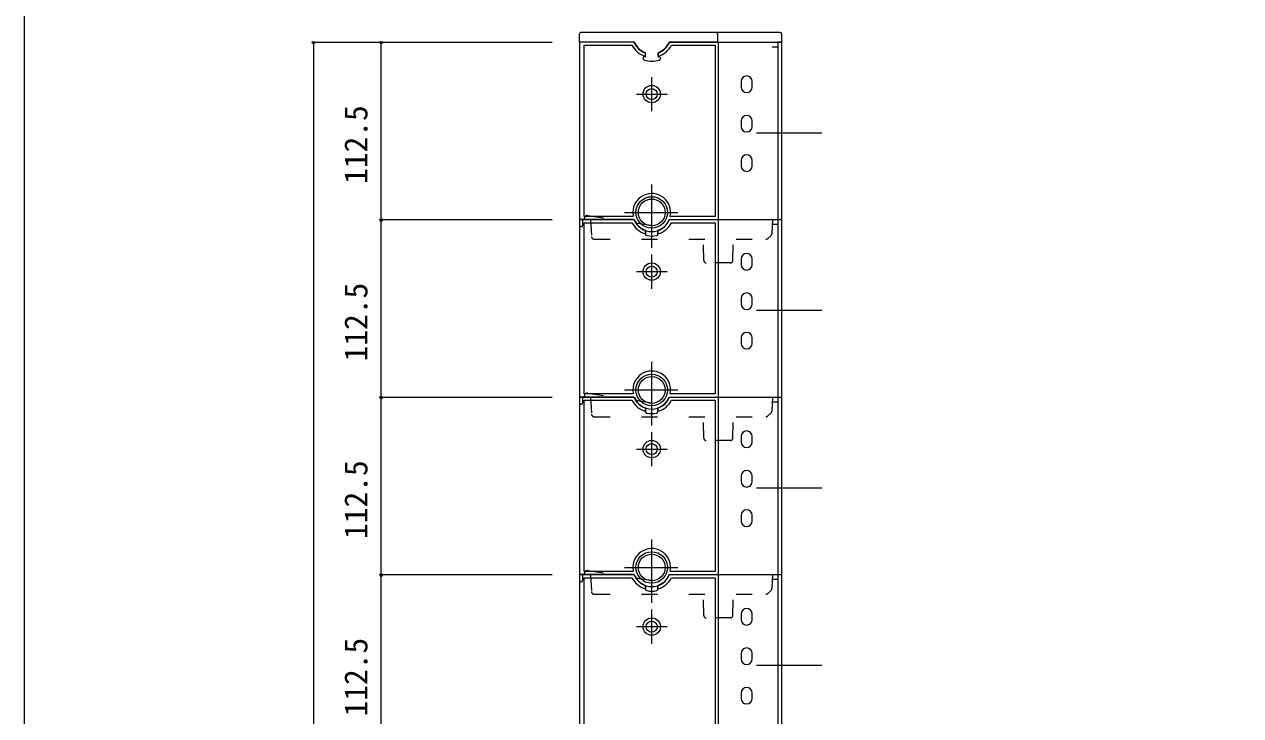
# Model space of a CAD drawing. Units: millimetres, scale not verified. Extents: x -1916 to 1917, y -1364 to 1364.
# Drawn here: x -1916 to -1145, y 274 to 712 of the extents above; entities that cross this region are included whole.
import ezdxf
from ezdxf.enums import TextEntityAlignment as Align

# ---------------------------------------------------------------- set-up
doc = ezdxf.new("R2010")
doc.units = ezdxf.units.MM
doc.header["$LTSCALE"] = 10
doc.linetypes.add('USER1', pattern=[3, 1, -2])
doc.linetypes.add('USER5', pattern=[24, 12, -5, 2, -5])
for name, color, linetype, lineweight in [('0-2_A-3', 3, 'USER5', 18), ('0-5_A-6', 7, 'Continuous', 18), ('0-8_A-A', 3, 'Continuous', 18), ('0-9_A-B', 3, 'Continuous', 18), ('0-A_A-C', 3, 'USER1', 18), ('F-4', 7, 'Continuous', 18)]:
    doc.layers.add(name, color=color, linetype=linetype, lineweight=lineweight)
doc.styles.add('ＭＳ ゴシック', font='')
doc.styles.get('ＭＳ ゴシック').set_extended_font_data('MS Gothic')

msp = doc.modelspace()

# ---------------------------------------------------------------- linework, layer by layer
at = {"layer": '0-2_A-3', "color": 5}
for p, q in [((-1451.73, 643.59), (-1410.18, 643.59)), ((-1451.73, 531.09), (-1410.18, 531.09)), ((-1451.73, 418.59), (-1410.18, 418.59)), ((-1451.73, 306.09), (-1410.18, 306.09))]:
    msp.add_line(p, q, dxfattribs=at)
at = {"layer": '0-5_A-6'}
for p, q in [((-1731.59, 701.09), (-1733.59, 701.09)), ((-1732.59, 701.09), (-1732.59, -648.91)), ((-1732.59, 701.09), (-1581.21, 701.09)), ((-1688.69, 701.09), (-1690.69, 701.09)), ((-1689.69, 588.59), (-1689.69, 701.09)), ((-1688.69, 588.59), (-1690.69, 588.59)), ((-1689.69, 588.59), (-1581.21, 588.59)), ((-1689.69, 476.09), (-1689.69, 588.59)), ((-1688.69, 476.09), (-1690.69, 476.09)), ((-1689.69, 476.09), (-1581.21, 476.09)), ((-1689.69, 363.59), (-1689.69, 476.09)), ((-1688.69, 363.59), (-1690.69, 363.59)), ((-1689.69, 363.59), (-1581.21, 363.59)), ((-1689.69, 251.09), (-1689.69, 363.59))]:
    msp.add_line(p, q, dxfattribs=at)
for centre in [(-1732.59, 701.09), (-1689.69, 701.09), (-1689.69, 588.59), (-1689.69, 476.09), (-1689.69, 363.59)]:
    msp.add_arc(centre, 1, 180, 0, dxfattribs=at)
at = {"layer": '0-8_A-A'}
for p, q in [((-1529.37, 588.59), (-1563.85, 588.59)), ((-1563.85, 588.59), (-1563.85, 476.09)), ((-1560.96, 586.59), (-1530.65, 586.59)), ((-1506.8, 588.59), (-1435.85, 588.59)), ((-1505.51, 586.59), (-1477.85, 586.59)), ((-1477.85, 586.59), (-1477.85, 478.09)), ((-1475.85, 476.09), (-1475.85, 588.59)), ((-1437.85, 476.09), (-1437.85, 588.59)), ((-1435.85, 588.59), (-1435.85, 476.09)), ((-1522.23, 581.67), (-1522.23, 579.56)), ((-1513.93, 579.56), (-1513.93, 581.67)), ((-1441.68, 585.59), (-1437.85, 585.59)), ((-1461.35, 563.59), (-1461.35, 560.09)), ((-1454.35, 560.09), (-1454.35, 563.59)), ((-1461.35, 538.59), (-1461.35, 535.09)), ((-1454.35, 535.09), (-1454.35, 538.59)), ((-1461.35, 513.59), (-1461.35, 510.09)), ((-1454.35, 510.09), (-1454.35, 513.59)), ((-1530.08, 480.74), (-1529.82, 478.09)), ((-1563.85, 476.09), (-1529.21, 476.09)), ((-1506.96, 476.09), (-1435.85, 476.09)), ((-1477.85, 478.09), (-1506.35, 478.09)), ((-1522.04, 469.26), (-1522.04, 466.91)), ((-1514.12, 466.91), (-1514.12, 469.26)), ((-1529.37, 363.59), (-1563.85, 363.59)), ((-1563.85, 363.59), (-1563.85, 251.09)), ((-1506.8, 363.59), (-1435.85, 363.59)), ((-1475.85, 251.09), (-1475.85, 363.59)), ((-1437.85, 251.09), (-1437.85, 363.59)), ((-1435.85, 363.59), (-1435.85, 251.09)), ((-1560.96, 361.59), (-1530.65, 361.59)), ((-1522.23, 356.67), (-1522.23, 354.56)), ((-1513.93, 354.56), (-1513.93, 356.67)), ((-1505.51, 361.59), (-1477.85, 361.59)), ((-1477.85, 361.59), (-1477.85, 253.09)), ((-1441.68, 360.59), (-1437.85, 360.59)), ((-1461.35, 338.59), (-1461.35, 335.09)), ((-1454.35, 335.09), (-1454.35, 338.59)), ((-1461.35, 313.59), (-1461.35, 310.09)), ((-1454.35, 310.09), (-1454.35, 313.59)), ((-1461.35, 288.59), (-1461.35, 285.09)), ((-1454.35, 285.09), (-1454.35, 288.59))]:
    msp.add_line(p, q, dxfattribs=at)
at = {"layer": '0-8_A-A', "linetype": 'USER1'}
for p, q in [((-1560.85, 588.59), (-1560.85, 589.1)), ((-1558.55, 591.08), (-1541.99, 588.59)), ((-1528.28, 586.53), (-1510.32, 583.82)), ((-1563.85, 476.09), (-1563.85, 472.54)), ((-1562.8, 471.59), (-1562.9, 471.59)), ((-1561.85, 472.54), (-1561.85, 476.09)), ((-1560.85, 363.59), (-1560.85, 364.1)), ((-1558.55, 366.08), (-1541.99, 363.59)), ((-1528.28, 361.53), (-1510.32, 358.82))]:
    msp.add_line(p, q, dxfattribs=at)
at = {"layer": '0-8_A-A', "linetype": 'USER5'}
for p, q in [((-1518.08, 544.7), (-1518.08, 566.39)), ((-1527.65, 555.59), (-1508.23, 555.59)), ((-1518.08, 458.14), (-1518.08, 498.41)), ((-1535.44, 480.59), (-1501.48, 480.59)), ((-1518.08, 319.7), (-1518.08, 341.39)), ((-1527.65, 330.59), (-1508.23, 330.59))]:
    msp.add_line(p, q, dxfattribs=at)
at = {"layer": '0-8_A-A'}
for points in [[(-1529.82, 478.09), (-1560.96, 478.09), (-1560.96, 586.59)], [(-1529.82, 253.09), (-1560.96, 253.09), (-1560.96, 361.59)]]:
    msp.add_lwpolyline(points, dxfattribs=at)
for centre, radius in [((-1518.08, 555.59), 5.5), ((-1518.08, 555.59), 3.5), ((-1518.08, 480.59), 10), ((-1518.08, 480.59), 8.5), ((-1518.08, 330.59), 5.5), ((-1518.08, 330.59), 3.5)]:
    msp.add_circle(centre, radius, dxfattribs=at)
at = {"layer": '0-8_A-A', "linetype": 'USER1'}
for centre, radius, start, end in [((-1558.85, 589.1), 2, 81.44, 180), ((-1562.9, 472.54), 0.95, 180, 270), ((-1562.8, 472.54), 0.95, 270, 0), ((-1558.85, 364.1), 2, 81.44, 180)]:
    msp.add_arc(centre, radius, start, end, dxfattribs=at)
at = {"layer": '0-8_A-A'}
for centre, radius, start, end in [((-1518.08, 593.09), 14.15, 207.346, 252.945), ((-1518.08, 593.09), 12.15, 201.738, 338.262), ((-1518.08, 593.09), 14.15, 287.055, 332.654), ((-1457.85, 563.59), 3.5, 0, 180), ((-1457.85, 560.09), 3.5, 180, 0), ((-1457.85, 538.59), 3.5, 0, 180), ((-1457.85, 535.09), 3.5, 180, 0), ((-1457.85, 513.59), 3.5, 0, 180), ((-1457.85, 510.09), 3.5, 180, 0), ((-1518.08, 480.59), 12, 347.975, 179.291), ((-1518.08, 480.59), 12, 202.024, 250.736), ((-1518.08, 480.59), 12, 289.264, 337.976), ((-1521.04, 466.91), 1, 180, 257.798), ((-1518.08, 480.59), 15, 257.798, 282.202), ((-1515.12, 466.91), 1, 282.202, 0), ((-1518.08, 368.09), 12.15, 201.738, 338.262), ((-1518.08, 368.09), 14.15, 207.346, 252.945), ((-1518.08, 368.09), 14.15, 287.055, 332.654), ((-1457.85, 338.59), 3.5, 0, 180), ((-1457.85, 335.09), 3.5, 180, 0), ((-1457.85, 313.59), 3.5, 0, 180), ((-1457.85, 310.09), 3.5, 180, 0), ((-1457.85, 288.59), 3.5, 0, 180), ((-1457.85, 285.09), 3.5, 180, 0)]:
    msp.add_arc(centre, radius, start, end, dxfattribs=at)
at = {"layer": '0-9_A-B'}
for p, q in [((-1529.37, 701.09), (-1563.85, 701.09)), ((-1563.85, 701.09), (-1563.85, 588.59)), ((-1560.96, 699.09), (-1530.65, 699.09)), ((-1506.8, 701.09), (-1435.85, 701.09)), ((-1505.51, 699.09), (-1477.85, 699.09)), ((-1477.85, 699.09), (-1477.85, 590.59)), ((-1475.85, 588.59), (-1475.85, 701.09)), ((-1441.68, 698.09), (-1437.85, 698.09)), ((-1437.85, 588.59), (-1437.85, 701.09)), ((-1435.85, 701.09), (-1435.85, 588.59)), ((-1522.23, 694.17), (-1522.23, 692.06)), ((-1513.93, 692.06), (-1513.93, 694.17)), ((-1461.35, 676.09), (-1461.35, 672.59)), ((-1454.35, 672.59), (-1454.35, 676.09)), ((-1461.35, 651.09), (-1461.35, 647.59)), ((-1454.35, 647.59), (-1454.35, 651.09)), ((-1461.35, 626.09), (-1461.35, 622.59)), ((-1454.35, 622.59), (-1454.35, 626.09)), ((-1563.85, 588.59), (-1529.21, 588.59)), ((-1530.08, 593.24), (-1529.82, 590.59)), ((-1506.96, 588.59), (-1435.85, 588.59)), ((-1477.85, 590.59), (-1506.35, 590.59)), ((-1522.04, 581.76), (-1522.04, 579.41)), ((-1514.12, 579.41), (-1514.12, 581.76)), ((-1529.37, 476.09), (-1563.85, 476.09)), ((-1563.85, 476.09), (-1563.85, 363.59)), ((-1560.96, 474.09), (-1530.65, 474.09)), ((-1506.8, 476.09), (-1435.85, 476.09)), ((-1505.51, 474.09), (-1477.85, 474.09)), ((-1477.85, 474.09), (-1477.85, 365.59)), ((-1475.85, 363.59), (-1475.85, 476.09)), ((-1441.68, 473.09), (-1437.85, 473.09)), ((-1437.85, 363.59), (-1437.85, 476.09)), ((-1435.85, 476.09), (-1435.85, 363.59)), ((-1522.23, 469.17), (-1522.23, 467.06)), ((-1513.93, 467.06), (-1513.93, 469.17)), ((-1461.35, 451.09), (-1461.35, 447.59)), ((-1454.35, 447.59), (-1454.35, 451.09)), ((-1461.35, 426.09), (-1461.35, 422.59)), ((-1454.35, 422.59), (-1454.35, 426.09)), ((-1461.35, 401.09), (-1461.35, 397.59)), ((-1454.35, 397.59), (-1454.35, 401.09)), ((-1563.85, 363.59), (-1529.21, 363.59)), ((-1530.08, 368.24), (-1529.82, 365.59)), ((-1506.96, 363.59), (-1435.85, 363.59)), ((-1477.85, 365.59), (-1506.35, 365.59)), ((-1522.04, 356.76), (-1522.04, 354.41)), ((-1514.12, 354.41), (-1514.12, 356.76))]:
    msp.add_line(p, q, dxfattribs=at)
at = {"layer": '0-9_A-B', "linetype": 'USER5'}
for p, q in [((-1518.08, 657.2), (-1518.08, 678.89)), ((-1527.65, 668.09), (-1508.23, 668.09)), ((-1518.08, 570.64), (-1518.08, 610.91)), ((-1535.44, 593.09), (-1501.48, 593.09)), ((-1518.08, 432.2), (-1518.08, 453.89)), ((-1527.65, 443.09), (-1508.23, 443.09)), ((-1518.08, 345.64), (-1518.08, 385.91)), ((-1535.44, 368.09), (-1501.48, 368.09))]:
    msp.add_line(p, q, dxfattribs=at)
at = {"layer": '0-9_A-B', "linetype": 'USER1'}
for p, q in [((-1563.85, 588.59), (-1563.85, 585.04)), ((-1561.85, 585.04), (-1561.85, 588.59)), ((-1562.8, 584.09), (-1562.9, 584.09)), ((-1558.55, 478.58), (-1541.99, 476.09)), ((-1560.85, 476.09), (-1560.85, 476.6)), ((-1528.28, 474.03), (-1510.32, 471.32)), ((-1563.85, 363.59), (-1563.85, 360.04)), ((-1561.85, 360.04), (-1561.85, 363.59)), ((-1562.8, 359.09), (-1562.9, 359.09))]:
    msp.add_line(p, q, dxfattribs=at)
at = {"layer": '0-9_A-B'}
for points in [[(-1529.82, 590.59), (-1560.96, 590.59), (-1560.96, 699.09)], [(-1529.82, 365.59), (-1560.96, 365.59), (-1560.96, 474.09)]]:
    msp.add_lwpolyline(points, dxfattribs=at)
for centre, radius in [((-1518.08, 668.09), 5.5), ((-1518.08, 668.09), 3.5), ((-1518.08, 593.09), 10), ((-1518.08, 593.09), 8.5), ((-1518.08, 443.09), 5.5), ((-1518.08, 443.09), 3.5), ((-1518.08, 368.09), 10), ((-1518.08, 368.09), 8.5)]:
    msp.add_circle(centre, radius, dxfattribs=at)
for centre, radius, start, end in [((-1518.08, 705.59), 14.15, 207.346, 252.945), ((-1518.08, 705.59), 12.15, 201.738, 250.778), ((-1518.08, 705.59), 12.15, 289.221, 338.262), ((-1518.08, 705.59), 14.15, 287.055, 332.654), ((-1457.85, 676.09), 3.5, 0, 180), ((-1457.85, 672.59), 3.5, 180, 0), ((-1457.85, 651.09), 3.5, 0, 180), ((-1457.85, 647.59), 3.5, 180, 0), ((-1457.85, 626.09), 3.5, 0, 180), ((-1457.85, 622.59), 3.5, 180, 0), ((-1518.08, 593.09), 12, 347.975, 179.291), ((-1518.08, 593.09), 12, 202.024, 250.736), ((-1518.08, 593.09), 12, 289.264, 337.976), ((-1521.04, 579.41), 1, 180, 257.798), ((-1515.12, 579.41), 1, 282.202, 0), ((-1518.08, 593.09), 15, 257.798, 282.202), ((-1518.08, 480.59), 14.15, 207.346, 252.945), ((-1518.08, 480.59), 12.15, 201.738, 338.262), ((-1518.08, 480.59), 14.15, 287.055, 332.654), ((-1457.85, 451.09), 3.5, 0, 180), ((-1457.85, 447.59), 3.5, 180, 0), ((-1457.85, 426.09), 3.5, 0, 180), ((-1457.85, 422.59), 3.5, 180, 0), ((-1457.85, 401.09), 3.5, 0, 180), ((-1457.85, 397.59), 3.5, 180, 0), ((-1518.08, 368.09), 12, 347.975, 179.291), ((-1518.08, 368.09), 12, 202.024, 250.736), ((-1518.08, 368.09), 12, 289.264, 337.976), ((-1521.04, 354.41), 1, 180, 257.798), ((-1518.08, 368.09), 15, 257.798, 282.202), ((-1515.12, 354.41), 1, 282.202, 0)]:
    msp.add_arc(centre, radius, start, end, dxfattribs=at)
at = {"layer": '0-9_A-B', "linetype": 'USER1'}
for centre, radius, start, end in [((-1562.9, 585.04), 0.95, 180, 270), ((-1562.8, 585.04), 0.95, 270, 0), ((-1558.85, 476.6), 2, 81.44, 180), ((-1562.9, 360.04), 0.95, 180, 270), ((-1562.8, 360.04), 0.95, 270, 0)]:
    msp.add_arc(centre, radius, start, end, dxfattribs=at)
at = {"layer": '0-A_A-C', "linetype": 'Continuous'}
for p, q in [((-1563.85, 701.09), (-1563.85, 706.34)), ((-1436.6, 707.09), (-1563.1, 707.09)), ((-1476.35, 706.34), (-1476.35, 701.09)), ((-1435.85, 706.34), (-1435.85, 701.09)), ((-1529.15, 701.09), (-1563.85, 701.09)), ((-1522.08, 691.7), (-1522.08, 694.33)), ((-1514.08, 694.33), (-1514.08, 691.7)), ((-1476.35, 701.09), (-1507.01, 701.09)), ((-1435.85, 701.09), (-1438.35, 701.09)), ((-1523.58, 690.6), (-1523.58, 690.81)), ((-1512.58, 690.81), (-1512.58, 690.6))]:
    msp.add_line(p, q, dxfattribs=at)
at = {"layer": '0-A_A-C'}
for p, q in [((-1556.85, 588.59), (-1556.29, 577.8)), ((-1441.81, 579.88), (-1441.35, 588.59)), ((-1442.43, 578.54), (-1444.43, 576.64)), ((-1554.49, 576.09), (-1445.8, 576.09)), ((-1485.03, 562.56), (-1485.26, 576.09)), ((-1466.68, 562.56), (-1466.44, 576.09)), ((-1468.17, 561.09), (-1483.53, 561.09)), ((-1556.85, 476.09), (-1556.29, 465.3)), ((-1441.81, 467.38), (-1441.35, 476.09)), ((-1554.49, 463.59), (-1445.8, 463.59)), ((-1485.03, 450.06), (-1485.26, 463.59)), ((-1466.68, 450.06), (-1466.44, 463.59)), ((-1442.43, 466.04), (-1444.43, 464.14)), ((-1468.17, 448.59), (-1483.53, 448.59)), ((-1556.85, 363.59), (-1556.29, 352.8)), ((-1441.81, 354.88), (-1441.35, 363.59)), ((-1554.49, 351.09), (-1445.8, 351.09)), ((-1485.03, 337.56), (-1485.26, 351.09)), ((-1466.68, 337.56), (-1466.44, 351.09)), ((-1442.43, 353.54), (-1444.43, 351.64)), ((-1468.17, 336.09), (-1483.53, 336.09))]:
    msp.add_line(p, q, dxfattribs=at)
at = {"layer": '0-A_A-C', "linetype": 'Continuous'}
for points in [[(-1562.96, 707.09), (-1562.97, 707.09), (-1562.97, 707.09), (-1562.97, 707.09), (-1562.98, 707.09), (-1562.98, 707.09), (-1562.98, 707.09), (-1562.99, 707.09), (-1562.99, 707.09), (-1563, 707.09), (-1563, 707.09), (-1563, 707.09), (-1563.01, 707.09), (-1563.01, 707.09), (-1563.01, 707.09), (-1563.02, 707.09), (-1563.02, 707.09), (-1563.02, 707.09), (-1563.03, 707.09), (-1563.03, 707.09), (-1563.03, 707.09), (-1563.04, 707.09), (-1563.04, 707.09), (-1563.04, 707.09), (-1563.04, 707.09), (-1563.04, 707.09), (-1563.05, 707.09), (-1563.05, 707.09), (-1563.05, 707.09), (-1563.05, 707.09), (-1563.05, 707.09), (-1563.05, 707.09), (-1563.05, 707.09), (-1563.06, 707.09), (-1563.06, 707.09)], [(-1562.85, 707.09), (-1562.85, 707.09), (-1562.85, 707.09), (-1562.85, 707.09), (-1562.86, 707.09), (-1562.86, 707.09), (-1562.86, 707.09), (-1562.86, 707.09), (-1562.86, 707.09), (-1562.86, 707.09), (-1562.86, 707.09), (-1562.87, 707.09), (-1562.87, 707.09), (-1562.87, 707.09), (-1562.87, 707.09), (-1562.88, 707.09), (-1562.88, 707.09), (-1562.88, 707.09), (-1562.89, 707.09), (-1562.89, 707.09), (-1562.89, 707.09), (-1562.9, 707.09), (-1562.9, 707.09), (-1562.9, 707.09), (-1562.91, 707.09), (-1562.91, 707.09), (-1562.91, 707.09), (-1562.92, 707.09), (-1562.92, 707.09), (-1562.93, 707.09), (-1562.93, 707.09), (-1562.93, 707.09), (-1562.94, 707.09), (-1562.94, 707.09), (-1562.94, 707.09), (-1562.95, 707.09), (-1562.95, 707.09), (-1562.95, 707.09), (-1562.96, 707.09), (-1562.96, 707.09)]]:
    msp.add_lwpolyline(points, dxfattribs=at)
for centre, radius, start, end in [((-1563.1, 706.34), 0.75, 86.721, 180), ((-1477.1, 706.34), 0.75, 0, 90), ((-1436.6, 706.34), 0.75, 0, 90), ((-1518.08, 705.59), 11.95, 202.121, 250.444), ((-1518.08, 705.59), 11.95, 289.556, 337.879), ((-1522.58, 690.81), 1, 73.066, 180), ((-1522.58, 690.6), 1, 180, 253.289), ((-1518.08, 705.59), 16.65, 253.289, 286.711), ((-1518.08, 705.59), 14.45, 253.066, 253.93), ((-1518.08, 705.59), 14.45, 286.07, 286.934), ((-1513.58, 690.81), 1, 0, 106.934), ((-1513.58, 690.6), 1, 286.711, 0)]:
    msp.add_arc(centre, radius, start, end, dxfattribs=at)
at = {"layer": '0-A_A-C'}
for centre, radius, start, end in [((-1443.8, 579.99), 2, 313.5, 357), ((-1554.49, 577.89), 1.8, 183.002, 270), ((-1445.8, 578.09), 2, 270, 313.5), ((-1483.53, 562.59), 1.5, 181, 270), ((-1468.17, 562.59), 1.5, 270, 359), ((-1554.49, 465.39), 1.8, 183.002, 270), ((-1445.8, 465.59), 2, 270, 313.5), ((-1443.8, 467.49), 2, 313.5, 357), ((-1483.53, 450.09), 1.5, 181, 270), ((-1468.17, 450.09), 1.5, 270, 359), ((-1443.8, 354.99), 2, 313.5, 357), ((-1554.49, 352.89), 1.8, 183.002, 270), ((-1445.8, 353.09), 2, 270, 313.5), ((-1483.53, 337.59), 1.5, 181, 270), ((-1468.17, 337.59), 1.5, 270, 359)]:
    msp.add_arc(centre, radius, start, end, dxfattribs=at)
at = {"layer": 'F-4'}
msp.add_lwpolyline([(-1915.97, 1338.76), (-1915.97, -1364.21), (1900.73, -1364.21)], dxfattribs=at)

# ---------------------------------------------------------------- texts
at = {"layer": '0-5_A-6', "style": 'ＭＳ ゴシック'}
for p in [(-1693.97, 611.16), (-1693.97, 498.66), (-1693.97, 386.16), (-1693.97, 273.66)]:
    msp.add_text('112.5', height=14.66, rotation=90, dxfattribs=at).set_placement(p, align=Align.BOTTOM_LEFT)

doc.saveas('drawing.dxf')
